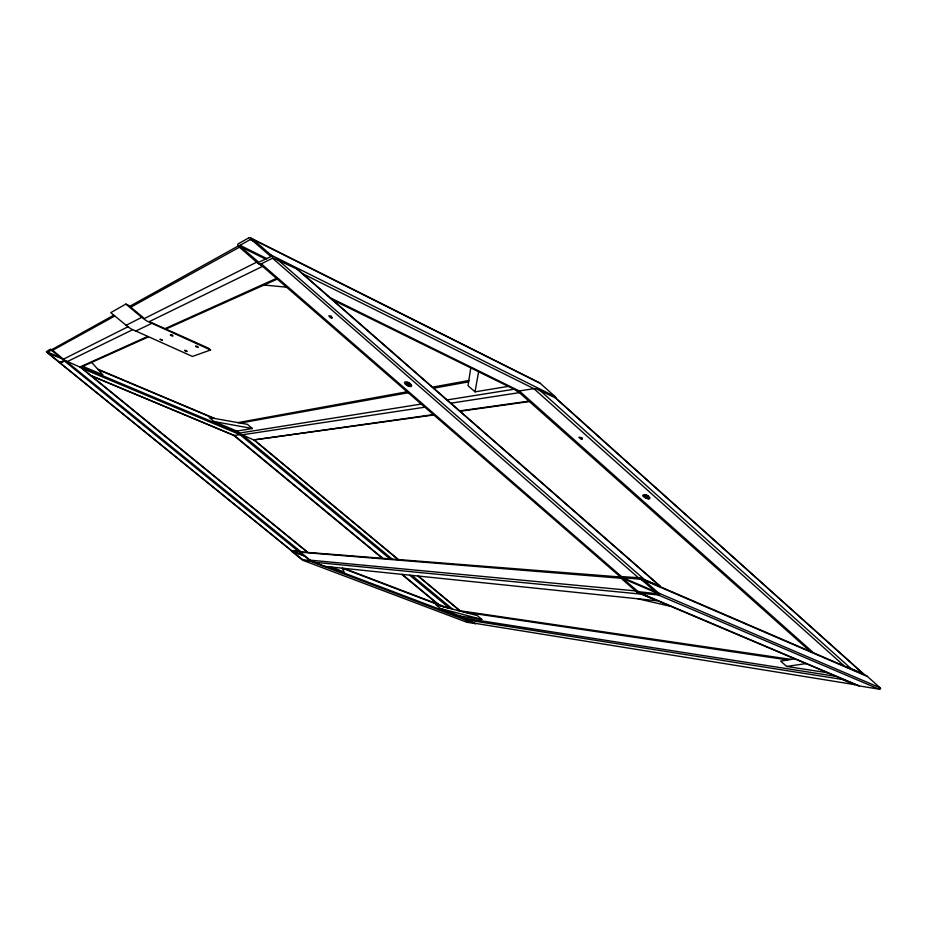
<?xml version="1.0" encoding="UTF-8"?>
<svg xmlns="http://www.w3.org/2000/svg" width="927" height="927" viewBox="0 0 927 927"><rect width="100%" height="100%" fill="white"/><g stroke="black" fill="none" stroke-linecap="round" stroke-linejoin="round"><path stroke-width="1.39" d="M475.713 623.593L466.605 622.226M467.254 622.411L303.604 560.592L311.02 561.067A4.473 0.927 27.5 0 0 310.336 560.279L300.406 552.191A3.453 0.718 27.6 0 0 299.919 551.82L620.001 576.953M470.777 367.903L468.031 385.69L475.018 391.854L508.274 386.374M303.453 560.534L302.19 559.85A3.291 0.684 27.5 0 1 301.484 559.34L291.692 551.38A4.473 0.927 27.6 0 1 291.008 550.592L297.996 550.812A8.853 1.842 27.5 0 1 300.024 551.356L300.186 551.414M475.018 391.854L478.599 371.762M184.658 350.452A2.92 0.8 29.3 0 1 186.315 350.673L187.277 351.414A2.874 0.788 29.4 0 1 185.585 351.182L184.635 350.441M863.199 674.23A3.951 1.054 22.7 0 0 863.721 674.219L555.632 397.95L536.084 388.714A9.154 3.129 26.1 0 0 533.917 388.668L519.317 390.951A7.149 2.41 26.2 0 0 518.877 391.055L518.738 392.086L810.186 651.368M51.136 350.151L47.555 352.422L58.691 361.565C60.012 363.048 64.925 360.696 62.943 359.433L51.159 350.139L52.039 350.557M332.167 317.834L331.02 316.049L328.853 315.759L330.058 317.486L332.167 317.834L330.788 316.628M620.07 576.652L261.495 265.423A1.993 0.66 29.6 0 1 261.147 265.064L258.448 263.349A3.105 1.031 29.6 0 1 256.686 262.167L144.38 318.54L128.517 305.284L125.852 304.079L110.753 312.654L128.586 327.266A15.504 4.16 29.8 0 0 131.275 328.992L192.457 356.443L210.591 349.977L208.413 348.146L149.27 321.611L262.584 266.362M248.552 238.007L238.251 243.778A7.416 2.468 29.9 0 0 238.343 245.968A5.156 1.715 29.9 0 0 239.444 247.219L257.15 262.561A13.302 4.426 29.6 0 0 260.916 265.192L261.924 265.794M113.778 315.18L51.831 349.618L64.148 359.838A5.272 1.24 29.8 0 0 65.805 360.87L81.321 367.66L307.44 551.994M129.745 306.304L238.309 245.956M251.518 239.722L270.302 256.072A3.001 1.008 29.6 0 1 270.278 256.941L258.726 262.248L240.012 246.165A2.978 0.997 29.9 0 1 239.989 245.296L250.325 239.548A1.761 0.603 29.9 0 1 251.182 239.56M114.786 316.014L52.48 350.406L50.151 349.236L46.408 351.704A5.122 1.194 29.9 0 0 47.022 352.515L290.985 550.348M130.788 307.185L239.456 247.219M126.026 325.354L141.738 317.358L144.403 319.363A16.837 4.658 29.8 0 0 147.196 321.171L210.591 349.977M127.926 326.802L63.326 359.236L63.951 359.803A5.122 1.194 29.9 0 1 64.554 360.615L65.029 360.974A6.338 1.483 29.8 0 1 66.223 361.229L300.464 551.426M67.277 361.6L132.584 329.757M135.446 331.217L151.53 323.5M306.999 551.959L80.023 366.953L147.486 336.536M164.971 328.656L276.443 278.401M148.378 336.93L80.962 367.185L80.023 366.953M165.898 329.073L277.254 279.097M237.833 422.631L407.069 391.773M432.469 387.15L468.83 380.522M240.29 423.071L408.216 392.77M433.651 388.181L468.622 381.866M236.825 431.09L252.399 428.517L247.37 424.334L209.235 417.486L214.195 421.576L236.825 431.09L239.595 433.361A5.156 1.286 28.4 0 0 241.217 434.439L254.774 440.383L398.007 559.224M794.624 658.819L780.638 661.125L786.687 666.455L827.533 672.759M421.229 404.068L239.27 433.106L81.588 366.907M447.104 399.931L514.103 389.236M90.985 375.539L234.334 435.481L240.278 434.589A6.118 1.518 28.4 0 1 241.796 434.89M241.796 434.89L424.833 407.196M450.823 403.187L519.352 392.642M786.687 666.455L805.934 663.605M397.66 559.19L253.871 439.896L433.373 414.601M459.653 410.904L528.911 401.136M433.79 414.972L253.94 439.931M460.082 411.275L529.387 401.553M291.124 550.267L60 362.793M648.796 498.703L649.051 498.668A5.724 1.796 24.7 0 0 649.897 497.718L648.425 496.096A3.268 1.02 24.7 0 0 645.551 494.786C635.192 494.358 657.857 504.021 644.972 495.319M292.248 551.055L302.712 559.781L309.861 560.568L299.247 551.797L292.248 551.055L303.847 555.47M660.024 586.629A3.14 0.857 24.6 0 0 660.395 586.513L641.206 578.193A12.874 3.499 24.7 0 0 638.958 577.764L620.256 576.49A5.852 1.576 24.9 0 0 620.209 577.486L635.702 591.078A11.159 2.978 24.8 0 0 637.567 592.446L656.606 600.592A2.642 0.695 24.7 0 0 656.455 600.267M460.001 615.991L481.82 619.363L477.266 615.574L435.887 604.821L440.383 608.541L460.001 615.991L462.214 617.822A4.612 0.997 26.3 0 0 463.5 618.726L474.948 623.315L855.018 684.671A3.071 0.8 22.9 0 0 854.868 684.346M657.081 593.129A2.236 0.603 24.7 0 1 656.687 593.651L638.228 591.681L622.585 578.378A2.19 0.591 25 0 1 622.735 577.637L640.986 579.317L656.884 592.909M620.905 578.239L300.406 552.191A3.488 0.73 27.5 0 1 300.035 551.855L297.718 550.777L64.496 361.02L60.695 363.164M264.01 285.041L286.559 287.173M635.47 590.881L310.197 560.163A4.311 0.892 27.4 0 0 311.634 561.148L325.25 566.513M638.564 592.689A3.812 1.02 24.8 0 0 640.719 593.245L658.158 594.937L878.831 689.097L859.387 685.957A3.928 1.031 22.8 0 1 857.116 685.296M313.662 562.179L640.43 594.056M324.659 566.351L656.339 600.708M475.203 623.697L310.719 561.38M457.046 610.325L791.067 659.398M463.326 611.947L787.741 659.954M836.05 676.374L462.214 617.822L327.579 566.756M465.308 619.653L841.855 679.364L854.717 684.752M409.143 382.921L406.42 383.118L407.625 385.458M214.195 421.576L252.399 428.517M637.996 598.807L671.021 606.443M440.383 608.541L481.82 619.363M408.911 386.339L410.951 386.501A6.651 2.097 27.5 0 0 411.125 384.67L410.476 383.929A3.326 1.043 27.5 0 0 407.15 381.959L405.134 381.854A6.663 2.097 27.5 0 0 404.972 383.697L405.435 384.253M298.251 550.916L299.792 551.507M302.132 559.398L303.755 560.012M292.469 551.542L304.774 556.223M331.391 567.15L344.137 571.994L342.353 568.274M344.323 568.483L447.648 607.88M342.723 568.321L444.149 606.976M172.028 335.087L173.082 335.852A2.99 0.823 29.6 0 1 171.333 335.69L170.313 334.902A2.978 0.823 29.6 0 1 172.051 335.122M50.8 349.363L51.877 349.827M863.813 673.999L848.773 667.625A12.885 3.418 22.8 0 0 846.768 667.15M82.364 368.517L239.942 434.601L389.583 558.552M58.691 361.565L59.71 361.993M91.483 375.945L234.125 435.574M98.239 369.688L213.395 418.228M82.804 366.362L102.839 374.775L91.646 362.399M47.52 352.167L60.95 357.81M47.995 352.874L62.248 358.865M97.764 369.166L214.682 418.459M637.173 591.044L639.445 592.005M640.731 593.257L859.387 685.957M856.803 685.169L638.286 592.562A3.859 1.031 24.8 0 1 635.505 590.893M622.585 578.378L657.104 593.129M622.724 577.625L655.377 591.588M638.402 577.718A3.905 1.066 24.8 0 1 641.055 578.436A3.917 1.066 24.8 0 1 643.767 580.093L658.668 593.071L880.047 687.764A4.82 1.263 22.7 0 1 878.796 689.074M641.055 578.448L864.891 674.96A3.951 1.054 22.7 0 1 867.452 676.49L880.047 687.764M643.79 580.105L867.463 676.49M639.873 579.004L641.959 579.896M841.855 679.364L840.326 678.541A10.29 2.688 22.9 0 1 838.9 677.579M298.32 269.908A2.202 0.742 29.3 0 0 297.057 269.108L273.94 258.274A8.876 2.99 29.5 0 0 272.214 258.39L261.287 263.789A6.674 2.213 29.5 0 0 260.997 263.986L260.846 264.473M330.116 297.706L519.317 390.951L813.558 652.828M332.561 299.838L518.436 391.368M239.977 245.284L266.895 258.633M240.464 246.663L265.759 259.201M302.608 273.662L533.917 388.668L844.52 666.177M250.73 238.088A2.758 0.939 29.9 0 1 251.541 238.424A3.152 1.066 29.9 0 1 253.256 239.595L270.951 255.006L555.064 396.594A4.971 1.703 25.9 0 1 555.98 398.286M251.541 238.424L538.819 382.411A3.129 1.078 26.1 0 1 540.383 383.454L555.064 396.594M253.28 239.595L540.395 383.465M250.325 239.548L253.036 240.904M581.762 437.799L578.865 437.266L581.658 439.085A2.874 0.939 25.5 0 0 582.179 438.228L581.762 437.799A2.572 0.846 25.5 0 0 580.939 438.877M242.758 435.238L391.773 558.726M411.982 575.47L452.666 609.178M409.722 575.238L449.815 608.448M234.334 435.481L382.434 557.973M402.388 574.485L438.587 604.427M234.288 435.864L381.889 557.938M401.82 574.416L437.683 604.08M418.39 576.13L460.14 610.777M418.031 576.096L459.769 610.719M125.852 304.079L141.738 317.358M621.264 576.351L261.287 263.789A5.122 1.703 29.7 0 1 260.441 263.928L259.884 263.859A2.862 0.95 29.6 0 1 258.448 263.349M277.219 259.224L643.917 579.062M638.379 577.706L272.434 258.123A7.856 2.642 29.7 0 0 272.387 256.825L270.951 255.006M408.367 382.712L411.53 385.47M406.814 382.77L411.055 386.455M298.309 269.908L660.291 586.223M297.057 269.108L659.468 585.771M580.511 437.834L581.889 439.062M644.219 496.026L646.907 498.425M554.879 397.474L863.269 673.709M539.062 389.607L850.673 668.274M644.613 496.895L645.065 497.359A3.476 1.089 24.7 0 0 646.246 498.205M644.949 496.965A4.936 1.553 24.7 0 1 647.892 495.713M408.946 386.397A3.372 1.054 27.5 0 1 405.493 384.265M658.622 593.06A5.492 1.472 24.7 0 1 658.112 594.902M331.217 317.776A3.291 1.078 28.6 0 1 331.287 316.443M260.904 264.682A4.345 1.437 29.6 0 1 259.85 264.033M248.633 238.054A4.415 1.495 29.9 0 1 250.684 238.03M518.969 392.306A11.75 3.986 26.3 0 1 515.366 389.838M254.821 440.082A4.137 1.031 28.4 0 1 255.018 440.58M299.166 551.264A3.557 0.742 27.5 0 1 299.792 551.449M162.48 340.336L159.907 339.34A3.302 0.892 29.6 0 1 161.055 339.479L162.48 340.313M195.69 346.292L196.686 347.046A2.978 0.823 29.3 0 0 198.39 347.231L197.439 346.455A2.966 0.823 29.3 0 0 195.736 346.281L195.713 346.258"/></g></svg>
